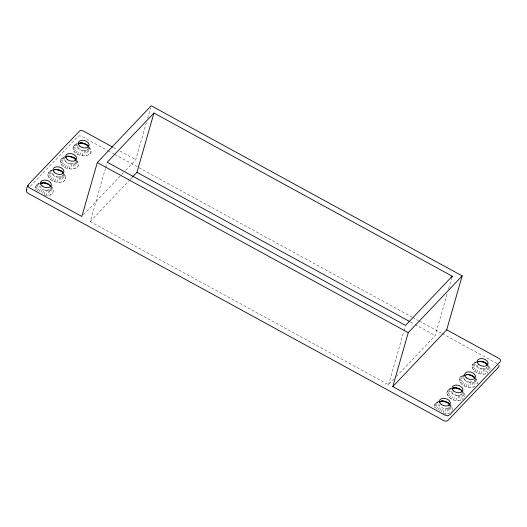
<?xml version="1.0" encoding="UTF-8"?>
<svg xmlns="http://www.w3.org/2000/svg" width="527" height="527" viewBox="0 0 527 527"><rect width="100%" height="100%" fill="white"/><g stroke="black" fill="none" stroke-linecap="round" stroke-linejoin="round"><path stroke-width="0.4" stroke-dasharray="2.63 1.98" d="M44.545 194.806L45.184 190.333L41.31 188.64L39.683 185.741L35.237 187.875L35.566 189.549L39.874 186.742M57.015 182.302L57.759 177.079L53.886 175.392L52.259 172.487L47.812 174.628C48.043 184.167 70.796 185.886 64.821 174.081M69.597 169.055L70.341 163.831C67.733 163.442 64.215 161.374 65.012 158.298L60.684 159.8C57.733 172.487 87.838 171.677 75.605 159.391M82.172 155.801L82.917 150.577C80.315 150.195 76.79 148.12 77.594 145.044L73.266 146.546C70.308 159.24 100.413 158.429 88.187 146.144M443.523 413.096L444.162 408.623L440.289 406.936L438.662 404.031L434.215 406.172L434.544 407.845L438.859 405.032M455.993 400.592L456.738 395.369L452.864 393.682L451.237 390.784L446.791 392.918C447.917 399.552 456.784 402.338 462.436 399.736L460.591 394.861L461.988 393.386L464.768 397.279C465.631 394.809 464.188 392.16 462.008 390.935M468.575 387.345L469.32 382.121C466.718 381.732 463.193 379.664 463.991 376.588L459.669 378.09C458.418 385.619 469.201 389.394 475.011 386.489L473.167 381.607L474.563 380.138L477.343 384.025C478.206 381.561 476.77 378.906 474.59 377.681M481.151 374.098L481.895 368.874L478.022 367.181L476.395 364.282L471.955 366.417C473.075 373.05 481.941 375.837 487.594 373.235L485.749 368.36L487.146 366.891L489.926 370.777C490.789 368.314 489.346 365.659 487.165 364.434M35.237 187.875L36.422 184.924L39.742 183.132M47.812 174.628L49.004 171.67L52.325 169.878M45.184 190.333L46.593 190.418L46.798 195.701C52.087 196.531 56.185 189.457 51.047 186.367M434.215 406.172L435.407 403.214L438.721 401.422M446.791 392.918L447.983 389.96L451.303 388.168M449.426 404.183C451.606 405.408 453.049 408.063 452.186 410.526L449.406 406.64L448.009 408.109L444.162 408.623M471.955 366.417L473.141 363.465L476.461 361.674M394.137 378.814L388.511 384.743L90.222 221.544L105.42 168.561M105.644 167.764L107.007 163.021M125.643 170.333L135.755 159.688L146.506 122.178M147.632 118.272L150.544 108.107M388.511 384.743L403.702 331.76M403.932 330.969L405.289 326.22M396.39 376.443L435.23 335.528L447.476 292.821M448.609 288.868L451.56 278.585M42.555 193.554L43.767 189.983M54.65 181.729L56.349 176.736M67.225 168.482L68.925 163.489M79.808 155.228L81.507 150.235M441.534 411.844L442.746 408.28M453.628 400.019L455.328 395.026M466.211 386.772L467.904 381.779M478.786 373.518L480.486 368.531M40.968 192.045L42.443 189.41M52.436 180.768L55.025 176.163M65.019 167.514L67.608 162.909M77.601 154.266L80.183 149.661M439.577 410.994L441.428 407.7M451.422 399.058L454.004 394.453M463.997 385.81L466.586 381.205M476.579 372.556L479.162 367.951M60.684 159.8L63.023 157.342L64.9 156.631M73.266 146.546L75.598 144.088L77.482 143.377M46.593 190.418L49.031 189.819L50.427 188.35L53.207 192.236M57.759 177.079L61.613 176.565L63.009 175.096L65.789 178.989M82.917 150.577L86.771 150.063L88.167 148.594L90.947 152.487M459.669 378.09L460.565 376.713L463.879 374.921M38.919 191.564L41.31 188.64M50.539 179.476L53.886 175.392M63.115 166.229L66.468 162.138M75.697 152.982L79.043 148.891M437.897 409.854L440.289 406.936M449.518 397.773L452.864 393.682M462.093 384.519L465.446 380.435M474.675 371.272L478.022 367.181M30.388 186.255L78.299 136.111L79.873 135.854L81.757 136.407L107.528 150.485M83.529 214.7L121.151 175.069M121.711 174.477L123.397 172.704M90.222 221.544L129.629 180.036M130.189 179.443L131.882 177.665M74.228 151.453L78.167 147.982M61.652 164.707L65.592 161.229M49.07 177.955L53.01 174.483M37.055 190.708L40.434 187.731M473.206 369.75L477.146 366.272M460.631 382.997L464.57 379.526M448.049 396.251L451.988 392.773M436.033 409.005L439.413 406.021M70.341 163.831L73.069 163.739L75.051 162.672L77.469 167.112M73.299 149.8L77.614 146.993M60.724 163.054L65.038 160.241M48.141 176.301L52.456 173.488M472.278 368.096L476.592 365.283M459.702 381.344L464.017 378.531M447.12 394.591L451.435 391.785M72.97 148.127L77.416 145.992M60.394 161.381L64.841 159.24M459.373 379.671L463.819 377.53M481.895 368.874L485.749 368.36M469.32 382.121L473.167 381.607M456.738 395.369L460.591 394.861M443.418 413.847L445.776 413.991L449.228 413.221M48.109 173.047L52.436 171.545M35.526 186.301L39.854 184.799M472.245 364.842L476.573 363.34M447.087 391.337L451.415 389.835M434.511 404.591L438.833 403.089M74.162 145.169L78.128 144.22M61.58 158.423L65.552 157.474M49.004 171.67L52.97 170.722M36.422 184.924L40.395 183.976M473.141 363.465L476.316 362.701M460.565 376.713L464.531 375.764M447.983 389.96L451.949 389.012M435.407 403.214L439.373 402.266M75.598 144.088L76.955 143.884M63.023 157.342L64.373 157.132M50.44 170.59L51.798 170.386M37.865 183.837L39.215 183.633M474.577 362.385L476.612 362.075M462.001 375.632L464.03 375.323M449.419 388.88L451.455 388.577M436.843 402.134L438.872 401.824M44.439 195.55L46.014 195.649M113.391 147.455L117.001 149.431M119.886 151.005L135.755 159.688M108.246 150.88L114.016 154.036M114.741 154.431L411.962 317.05M412.681 317.445L418.451 320.6M419.176 320.996L441.54 333.229M442.258 333.624L497.086 363.623M410.671 322.096L414.288 324.072M415.006 324.467L435.23 335.528M487.126 364.941L489.893 367.523M474.544 378.195L477.31 380.777M461.962 391.442L464.735 394.025M449.386 404.69L452.153 407.272M88.141 146.651L90.907 149.233M75.565 159.898L78.332 162.481M62.983 173.152L65.75 175.735M50.408 186.4L53.174 188.982M487.317 365.942L490.215 369.196M474.741 379.196L477.64 382.45M462.159 392.444L465.058 395.698M449.584 405.691L452.482 408.952M88.338 147.652L91.237 150.906M75.763 160.9L78.661 164.154M63.181 174.154L66.079 177.408M50.605 187.401L53.504 190.655M75.585 161.848L78.365 165.735M486.605 367.714L488.681 371.522M474.03 380.962L476.105 384.769M461.448 394.209L463.872 398.656M448.872 407.463L451.29 411.903M87.627 149.418L90.051 153.864M62.469 175.919L64.893 180.366M49.894 189.173L52.311 193.613M448.009 408.109L449.854 412.984M86.771 150.063L88.615 154.945M74.188 163.317L76.033 168.192M61.613 176.565L63.451 181.446M49.031 189.819L50.875 194.694M484.623 368.781L485.71 373.946M472.047 382.035L473.134 387.2M459.465 395.283L460.552 400.448M446.889 408.53L447.976 413.695M85.644 150.491L86.731 155.656M73.069 163.739L74.149 168.903M60.486 176.993L61.573 182.158M47.904 190.24L48.991 195.405M483.312 368.959L483.516 374.242M470.73 382.207L470.934 387.49M458.154 395.461L458.358 400.737M445.572 408.708L445.776 413.991M84.333 150.669L84.537 155.946M71.751 163.917L71.955 169.2M59.176 177.164L59.38 182.447"/><path stroke-width="0.79" d="M112.673 147.059L83.306 131.012L81.421 130.459L79.84 130.716L28.544 184.437C27.114 186.986 24.492 191.881 28.366 193.455L444.195 420.882L446.409 421.198L448.141 420.25L498.456 367.247L499.043 366.311L498.865 365.092M27.957 185.372L28.353 186.887L29.914 188.06L81.843 216.472L97.304 162.553L151.216 105.762L462.166 275.898L446.705 329.816L392.793 386.601L444.722 415.019L447.548 415.843L449.689 414.854L500.004 361.858L500.65 360.613L500.195 359.401L498.634 358.228L446.705 329.816M132.442 177.072L136.948 172.329L153.956 113.015L452.238 276.214L451.784 277.795M392.793 386.601L408.254 332.682L462.166 275.898M26.409 190.767L26.996 189.832M153.956 113.015L107.231 162.23L405.52 325.429L452.238 276.214M78.128 144.22C81.323 141.565 85.835 143.627 88.516 146.058L85.572 143.983M65.552 157.474C68.714 154.826 73.319 156.862 75.934 159.306M52.97 170.722C55.869 168.278 60.236 169.799 62.726 172.125M40.395 183.976C43.794 181.189 48.517 183.508 51.047 186.367M477.106 362.517C480.308 359.855 484.814 361.917 487.495 364.348L484.557 362.273M464.531 375.764C467.462 373.3 471.764 374.875 474.313 377.161L471.975 375.52M451.949 389.012C454.847 386.568 459.215 388.096 461.705 390.421M439.373 402.266C442.272 399.815 446.639 401.343 449.123 403.669M79.676 143.087L82.838 143.061M68.846 156.229L67.1 156.335L70.262 156.315M56.27 169.477L54.518 169.589L57.68 169.562M43.688 182.724L41.943 182.836L45.105 182.816M480.407 361.265L478.654 361.377L481.816 361.357M467.824 374.519L466.079 374.631L469.241 374.605M455.249 387.767L453.497 387.879L456.659 387.852M442.667 401.021L440.921 401.126L444.083 401.106M78.8 143.265L80.111 143.153M66.218 156.512L67.535 156.4M41.06 183.014L42.377 182.902M477.778 361.555L479.096 361.443M80.262 143.048L81.428 142.975M82.041 143.232L86.612 144.767M69.459 156.479L74.037 158.021L72.996 157.23M56.883 169.734L61.455 171.268L60.414 170.484M44.301 182.981L48.879 184.516L47.838 183.732M481.019 361.522L485.591 363.063M468.437 374.776L473.015 376.311M455.862 388.024L460.433 389.558L459.392 388.774M443.279 401.271L447.858 402.812L446.817 402.022M136.948 172.329L409.953 321.701M97.304 162.553L408.254 332.682M449.156 403.662L447.957 402.793L449.584 405.691M75.335 158.871L74.136 158.001L75.565 159.898M485.69 363.044L487.126 364.941M473.114 376.291L474.544 378.195M460.532 389.545L461.962 391.442M86.711 144.754L88.141 146.651M61.554 171.249L62.983 173.152M49.854 185.412L50.408 186.4M483.233 361.7L483.384 362.095M470.651 374.947L470.802 375.349M458.075 388.195L458.226 388.597M445.493 401.449L445.644 401.851M84.254 143.403L84.406 143.805M71.672 156.657L71.824 157.053M59.096 169.905L59.248 170.307M46.514 183.159L46.666 183.554M441.059 404.235A5.586 3.669 16 0 0 450.183 403.945A5.586 3.669 16 0 0 443.444 398.32A5.586 3.669 16 0 0 441.059 404.235M453.642 390.988A5.586 3.669 16 0 0 462.759 390.691A5.586 3.669 16 0 0 456.02 385.072A5.586 3.669 16 0 0 453.642 390.988M466.217 377.734A5.586 3.669 16 0 0 475.341 377.444A5.586 3.669 16 0 0 468.602 371.818A5.586 3.669 16 0 0 466.217 377.734M478.799 364.486A5.586 3.669 16 0 0 487.916 364.19A5.586 3.669 16 0 0 481.177 358.571A5.586 3.669 16 0 0 478.799 364.486M42.081 185.945A5.586 3.669 16 0 0 51.198 185.649A5.586 3.669 16 0 0 44.466 180.03A5.586 3.669 16 0 0 42.081 185.945M54.663 172.698A5.586 3.669 16 0 0 63.78 172.401A5.586 3.669 16 0 0 57.041 166.782A5.586 3.669 16 0 0 54.663 172.698M67.239 159.444A5.586 3.669 16 0 0 76.356 159.147A5.586 3.669 16 0 0 69.623 153.528A5.586 3.669 16 0 0 67.239 159.444M79.821 146.196A5.586 3.669 16 0 0 88.938 145.9A5.586 3.669 16 0 0 82.199 140.281A5.586 3.669 16 0 0 79.821 146.196"/></g></svg>
